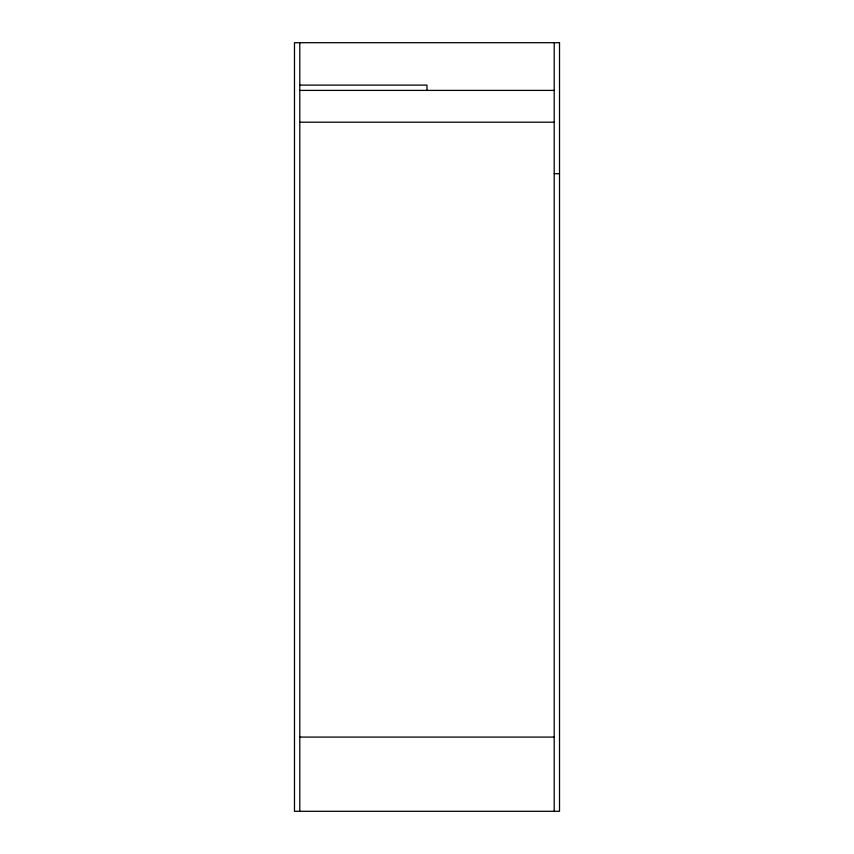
<?xml version="1.0" encoding="UTF-8"?>
<svg xmlns="http://www.w3.org/2000/svg" width="854" height="854" viewBox="0 0 854 854"><rect width="100%" height="100%" fill="white"/><g stroke="black" fill="none" stroke-linecap="round" stroke-linejoin="round"><path stroke-width="1.28" d="M299.786 85.101L427 85.101L427 90.407M299.786 90.407L554.214 90.407M299.786 122.207L554.214 122.207M554.214 173.704L559.519 173.704M299.786 737.087L554.214 737.087M554.214 42.7L554.214 811.3M299.786 42.7L299.786 811.3M559.519 42.7L294.481 42.7L294.481 811.3L559.519 811.3L559.519 42.7"/></g></svg>
